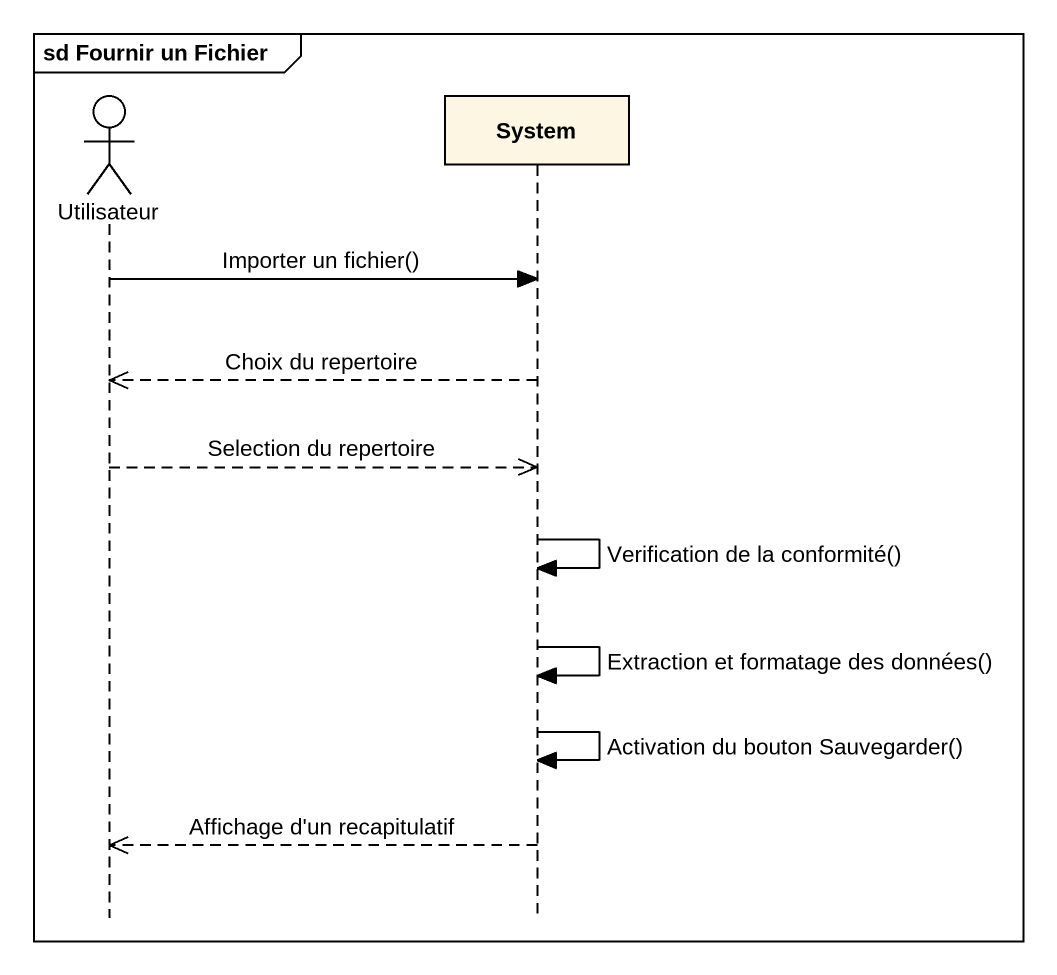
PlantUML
@startuml
mainframe sd Fournir un Fichier
hide footbox
actor Utilisateur
participant System

Utilisateur -> System : Importer un fichier()
System -->> Utilisateur : Choix du repertoire
Utilisateur -->> System : Selection du repertoire
System -> System : Verification de la conformité()
System -> System : Extraction et formatage des données()
System -> System : Activation du bouton Sauvegarder()
System -->> Utilisateur : Affichage d'un recapitulatif
@enduml
